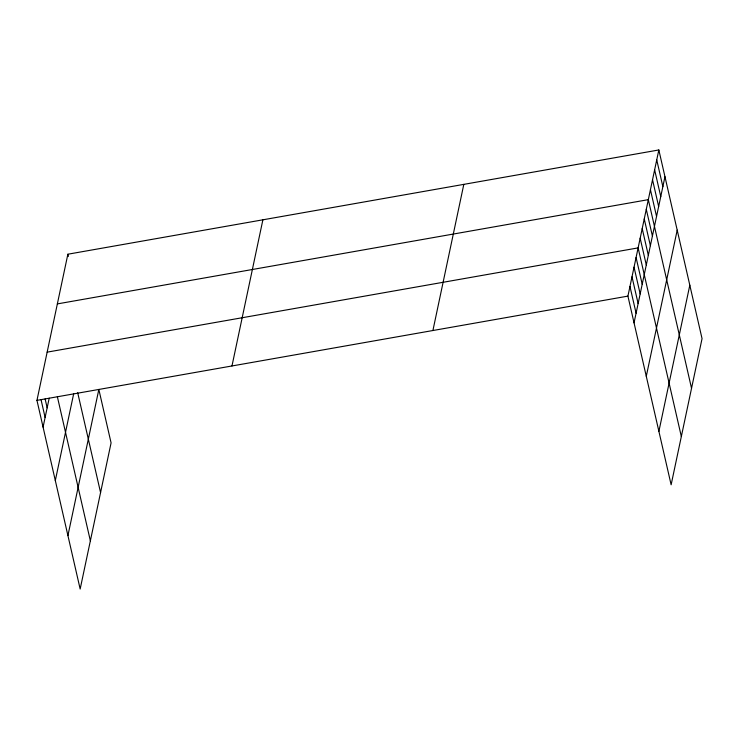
<?xml version="1.0" encoding="UTF-8"?>
<svg xmlns="http://www.w3.org/2000/svg" width="739" height="739" viewBox="0 0 739 739"><rect width="100%" height="100%" fill="white"/><g stroke="black" fill="none" stroke-linecap="round" stroke-linejoin="round"><path stroke-width="1.11" d="M67.923 535.609L98.841 389.444L111.081 442.883L80.163 589.038L36.95 400.372L67.868 254.216L658.837 149.962L702.05 338.628L671.132 484.784L627.919 296.117L658.837 149.962M43.074 427.114L49.199 398.173M55.314 480.553L73.678 393.73M231.972 365.971L262.89 219.806M432.906 330.527L463.815 184.362M634.044 322.86L664.961 176.695M646.283 376.299L677.201 230.134M658.892 431.354L689.81 285.189M57.356 303.905L648.325 199.65L691.538 388.317M47.148 352.143L638.126 247.888L681.34 436.555M36.95 400.372L627.919 296.117M656.74 159.901L662.865 186.634M654.634 169.841L660.758 196.574M652.537 179.771L658.652 206.514M650.431 189.711L656.555 216.453M646.283 209.303L652.408 236.037M644.251 218.947L650.375 245.69M642.209 228.591L648.334 255.334M640.168 238.244L646.292 264.978M636.085 257.532L642.209 284.275M634.044 267.185L640.168 293.919M632.002 276.829L638.126 303.563M629.961 286.473L636.085 313.216M67.868 254.216L68.376 256.442M77.697 392.714L100.569 492.571M57.356 396.695L90.361 540.809M45.116 398.912L47.157 407.817M41.033 399.642L45.116 417.47"/></g></svg>
